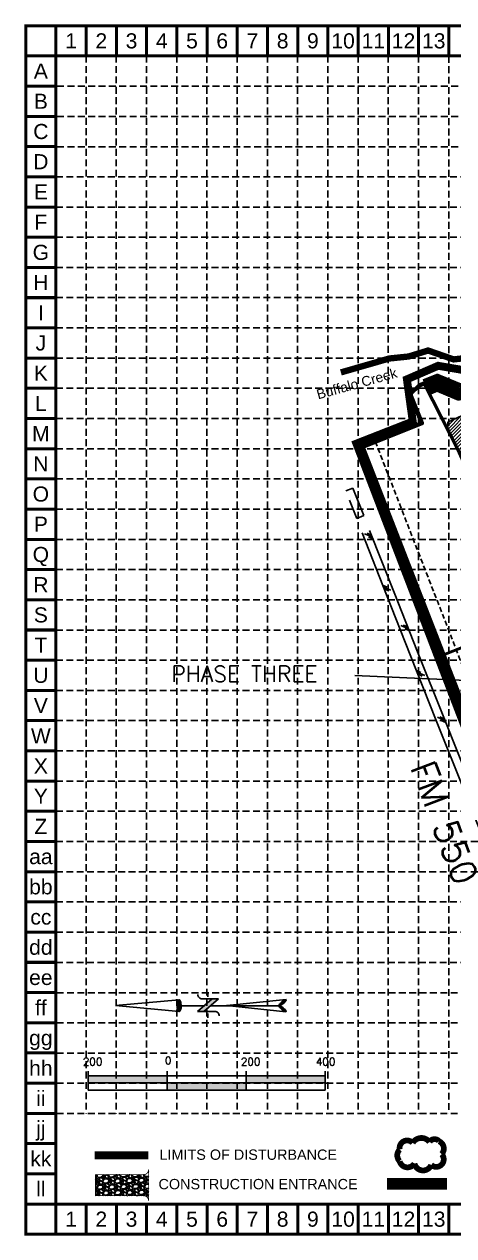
# Model space of a CAD drawing. Header units: feet. Extents: x 3975 to 8879, y 4296 to 7363.
# Drawn here: x 3975 to 5063, y 4296 to 7363 of the extents above; entities that cross this region are included whole.
import ezdxf
from ezdxf.enums import TextEntityAlignment as Align

# ---------------------------------------------------------------- set-up
doc = ezdxf.new("R2010")
doc.units = ezdxf.units.FT
doc.header["$LTSCALE"] = 100
doc.header["$MEASUREMENT"] = 0
for name, pattern in [('BORDER2', [0.875, 0.25, -0.125, 0.25, -0.125, 0, -0.125]), ('DASHED', [0.75, 0.5, -0.25]), ('HIDDEN', [0.375, 0.25, -0.125]), ('HIDDEN2', [0.1875, 0.125, -0.0625]), ('PHANTOM', [2.5, 1.25, -0.25, 0.25, -0.25, 0.25, -0.25])]:
    doc.linetypes.add(name, pattern=pattern)
for name, color, linetype in [('BASE', 7, 'Continuous'), ('CREEK', 5, 'Continuous'), ('E-Paving-BOC', 7, 'Continuous'), ('E-Survey-Bridge', 7, 'DASHED'), ('EROSION BLANKET', 84, 'Continuous'), ('grid', 254, 'HIDDEN'), ('LEGEND', 7, 'Continuous'), ('LIMITS OF DISTURBANCE', 1, 'DASHED'), ('NARROW', 7, 'Continuous'), ('P-Survey-Easement Jogging', 7, 'HIDDEN2'), ('P-Survey-Easement Landscape', 7, 'HIDDEN2'), ('P-Survey-Phase Lines', 150, 'Continuous'), ('SIDEWALK', 8, 'Continuous'), ('street_names', 150, 'Continuous')]:
    doc.layers.add(name, color=color, linetype=linetype)
doc.layers.add('P-Survey-Boundary', color=150, linetype='PHANTOM', lineweight=90)
doc.layers.add('P-Survey-Lot Lines', color=150, linetype='BORDER2', lineweight=50)
doc.styles.add('L120', font='simplex', dxfattribs={"height": 4.8})
doc.styles.add('L140', font='simplex', dxfattribs={"height": 5.600000000000001})
doc.styles.add("L200'", font='ARIAL.TTF', dxfattribs={"height": 0.001968503937008})
doc.styles.get("Standard").update_dxf_attribs({"font": 'ARIAL.TTF'})

# ---------------------------------------------------------------- blocks, each defined once
blk = doc.blocks.new('North Arrow')
at = {"layer": 'NARROW'}
for p, q in [((32.43254981860446, 3.058265073213988), (32.43254981860446, 4.631385762768332)), ((0, 0), (22.36344290151465, 2.002084736559482)), ((0, 0), (22.3340256442134, -2.022002755547874)), ((28.76667448424996, -2.091662794246076), (34.01874137947743, 2.319861484284047)), ((36.17825519122562, 2.333068732823449), (30.46489879658111, 2.333068732823449)), ((36.15693846157228, 2.319861484284047), (31.03953994826952, -2.091662794246076)), ((39.10239171702415, 0.006637234364461619), (59.96415737125062, 2.108618273159664)), ((21.65859055236069, -0.04755806894536363), (21.65587945617517, -0.04755806894536363)), ((31.2002493849468, -0.04755806894536363), (21.65859055236069, -0.04755806894536363)), ((28.76667448424996, -2.091662794246076), (34.95439482978327, -2.091662794246076)), ((32.43254981860446, -4.261561808689294), (32.43254981860446, -2.800806882678444)), ((57.4539157862273, -0.04755806894536363), (33.41071549255503, -0.04755806894536363)), ((59.8310793026576, -2.141789640390925), (39.04486644576536, -0.007715046158409677)), ((57.69334596529006, -0.02703537367779063), (57.76929195033517, -0.01344045038422337)), ((57.76514189648879, -0.05039075473177945), (57.69334596529006, -0.02703537367779063))]:
    blk.add_line(p, q, dxfattribs=at)
blk.add_lwpolyline([(22.36469003275943, -2.029144276148145), (22.58571216360451, -1.926685835660464, 0.09157658552841703), (22.86600292222374, -1.437143250313966, 0.04830551554414139), (23.03449076013294, -0.7510674610057322), (23.07365352004581, -0.007926344824227272), (23.0138871940153, 0.8191116749912908, 0.04830551554426889), (22.86600292222374, 1.421290560665511, 0.0915765855283463), (22.58571216360451, 1.91083314601201), (22.36469003275943, 2.01329158649969), (22.14366790191434, 1.91083314601201, 0.09157658552851158), (21.86337714329511, 1.421290560665511, 0.04830551554418233), (21.71549287155813, 0.8191116749912908), (21.65572654552761, -0.007926344824227272), (21.71549287155813, -0.8349643646397453, 0.04830551554422624), (21.86337714329511, -1.437143250313966, 0.09157658552816902), (22.14366790191434, -1.926685835660464)], format="xyb", close=True, dxfattribs=at)
for points in [[(57.45558378554506, -0.03134526075882604), (57.43996657389744, 0.0836624617477355, -0.06681784727068599), (57.67471216397553, 0.4712181194372533, -0.03073031192727785), (58.00862399094058, 0.8372912985578296), (58.52165351551321, 1.292257312707079), (59.07299621394941, 1.699951556056476, -0.03073031192742202), (59.50028108291463, 1.950818694931513, -0.06681784727061153), (59.92804734067704, 2.100220530974184), (60.03732810972451, 2.061125939999329)], [(60.03732810972451, 2.061125939999329), (60.05294532137214, 1.946118217492767, -0.06681784727066456), (59.81819973129404, 1.558562559803249, -0.03073031192683177), (59.43379851860755, 1.137137013811298), (58.97125837981093, 0.7375233665334235), (58.41991568137473, 0.3298291232385964, -0.03073031192764033), (57.99263081235495, 0.07896198436355917, -0.03669233332525137), (57.76236303227506, -0.01733721801429056)], [(57.45558378554506, -0.03527464659782709), (57.43996657389744, -0.150282369049819, 0.06681784727068599), (57.67471216397553, -0.5378380267393368, 0.03073031192727785), (58.00862399094058, -0.903911205859913), (58.52165351551321, -1.358877220063732), (59.07299621394941, -1.766571463358559, 0.03073031192742202), (59.50028108291463, -2.017438602233597, 0.06681784727061153), (59.92804734067704, -2.166840438276267), (60.03732810972451, -2.127745847301412)], [(60.03732810972451, -2.127745847301412), (60.05294532137214, -2.012738124794851, 0.06681784727066456), (59.81819973129404, -1.625182467105333, 0.03073031192683177), (59.43379851860755, -1.203756921113381), (58.97125837981093, -0.804143273835507), (58.41991568137473, -0.3964490305406798, 0.03073031192764033), (57.99263081235495, -0.1455818916656426, 0.03669233332525137), (57.76236303227506, -0.04928268934236257)]]:
    blk.add_lwpolyline(points, format="xyb", dxfattribs=at)
for centre, start, end in [((30.46491631666868, 3.862994872579293), 178.8769027564139, 270), ((34.95439482978327, -3.621588933947351), 358.8769027564139, 90)]:
    blk.add_arc(centre, 1.529926139739004, start, end, dxfattribs=at)
for points in [[(23.02743242273209, -0.7618279882990464), (21.67003612299595, -0.04525802260104683), (23.06525461068304, -0.04525802260104683), (21.71626324154204, 0.8195677980802429)], [(23.06525461068304, -0.04525802260104683), (21.71626324154204, 0.8195677980802429), (23.01902749208239, 0.7489697719211108), (21.85494459723486, 1.41965102062386)], [(23.01902749208239, 0.7489697719211108), (21.85494459723486, 1.41965102062386), (22.86773874044229, 1.437300527177285), (22.14491470462235, 1.910307302568981)], [(22.86773874044229, 1.437300527177285), (22.14491470462235, 1.910307302568981), (22.58617356370451, 1.910307302568981), (22.35503797086494, 2.002084736559482)], [(31.04573626156707, -2.092600781761575), (36.15173163068903, 2.358604768796795), (28.74698772917327, -2.064361571265181), (34.01267678058502, 2.358604768796795)], [(57.44388876337325, 0.08001449623407098), (57.69525844847522, -0.01106567331589758), (57.49810575425727, 0.2124947428819723), (57.77083364797363, -0.01106567331589758)], [(57.450460519849, -0.04004572727353661), (57.68868669199946, -0.016585683588346), (57.44388876337325, 0.08001449623407098), (57.69525844847522, -0.01106567331589758)], [(57.49810575425727, 0.2124947428819723), (57.77083364797363, -0.01106567331589758), (57.59996797960412, 0.3891350717640307), (57.940056377156, 0.06345446541672572)], [(57.59996797960412, 0.3891350717640307), (57.940056377156, 0.06345446541672572), (57.68211493557828, 0.4981552747267415), (58.06984856753843, 0.1324545938769006)], [(57.68211493557828, 0.4981552747267415), (58.06984856753843, 0.1324545938769006), (57.83819415180915, 0.663755583063903), (58.29493122679196, 0.2580348277115263)], [(57.83819415180915, 0.663755583063903), (58.29493122679196, 0.2580348277115263), (58.02877508955135, 0.8569559427633067), (58.51837094691291, 0.405695102581376)], [(58.02877508955135, 0.8569559427633067), (58.51837094691291, 0.405695102581376), (58.26042950528063, 1.069476338470849), (58.73031009321494, 0.5657754006460891)], [(58.26042950528063, 1.069476338470849), (58.73031009321494, 0.5657754006460891), (58.51837094691291, 1.297176762400341), (59.04904028220699, 0.8114158579883224)], [(58.51837094691291, 1.297176762400341), (59.04904028220699, 0.8114158579883224), (58.69580837170361, 1.422756996180397), (59.26097942850902, 0.9949561996836565)], [(59.26426530671961, 0.9963362022790534), (58.69416543257103, 1.419996991044172), (59.44663154890804, 1.149516487475921), (59.00303798687673, 1.64907741756906)], [(59.44663154890804, 1.149516487475921), (59.00303798687673, 1.64907741756906), (59.61749721722299, 1.335816834307479), (59.27576588053853, 1.822957741314895)], [(59.61749721722299, 1.335816834307479), (59.27576588053853, 1.822957741314895), (59.80972109409777, 1.551097235151246), (59.4926338442383, 1.954057985367399)], [(59.80972109409777, 1.551097235151246), (59.4926338442383, 1.954057985367399), (59.93129858887187, 1.730497569169529), (59.69471535579942, 2.039618144699489)], [(59.93129858887187, 1.730497569169529), (59.69471535579942, 2.039618144699489), (60.05287608364597, 1.941637962281675), (59.93129858887187, 2.103098262887215)], [(60.05287608364597, 1.941637962281675), (59.93129858887187, 2.103098262887215), (60.03644669248388, 2.064458190925507)], [(22.86773874044229, -1.439569039612252), (21.72466817219174, -0.8747848301754857), (23.02743242273209, -0.7618279882990464), (21.67003612299595, -0.04525802260104683)], [(22.5777686330548, -1.930225321557373), (21.86334952788457, -1.446628842222708), (22.86773874044229, -1.439569039612252), (21.72466817219174, -0.8747848301754857)], [(22.36344290151465, -2.014942952937417), (22.14491470462235, -1.930225321557373), (22.5777686330548, -1.930225321557373), (21.86334952788457, -1.446628842222708)], [(57.4373170068975, -0.1421659174229717), (57.68868669199946, -0.02210569386079442), (57.450460519849, -0.04004572727353661), (57.68868669199946, -0.016585683588346)], [(57.45703227632475, -0.1932260124704044), (57.69525844847522, -0.02762570418781252), (57.4373170068975, -0.1421659174229717), (57.68868669199946, -0.02210569386079442)], [(57.52603571929285, -0.3257062591183058), (57.76426189149788, -0.05108574781843345), (57.45703227632475, -0.1932260124704044), (57.69525844847522, -0.02762570418781252)], [(57.63446970111545, -0.4802665469105705), (57.90062583830149, -0.1021458429204358), (57.52603571929285, -0.3257062591183058), (57.76426189149788, -0.05108574781843345)], [(57.78397716092513, -0.6624268860650773), (58.09120677609826, -0.2001260253382497), (57.63446970111545, -0.4802665469105705), (57.90062583830149, -0.1021458429204358)], [(57.97455809866733, -0.8735672791772231), (58.33600470472447, -0.3477863002626691), (57.78397716092513, -0.6624268860650773), (58.09120677609826, -0.2001260253382497)], [(58.24071423585337, -1.113687726247008), (58.61366141578401, -0.5423666625029), (57.97455809866733, -0.8735672791772231), (58.33600470472447, -0.3477863002626691)], [(58.61366141578401, -1.433848322321865), (58.92746278743289, -0.771447089027788), (58.24071423585337, -1.113687726247008), (58.61366141578401, -0.5423666625029)], [(58.91431927448139, -1.64498871543401), (59.20019068109468, -1.004667523229728), (58.61366141578401, -1.433848322321865), (58.92746278743289, -0.771447089027788)], [(59.11804372517508, -1.794028992899257), (59.56985198281473, -1.35518817585762), (58.91760515269198, -1.651888728247286), (59.20019068109468, -1.011567536097573)], [(59.34805520177179, -1.927889242142555), (59.81300697236293, -1.62152867174882), (59.11804372517508, -1.794028992899257), (59.56985198281473, -1.35518817585762)], [(59.53699320043597, -1.324828119304584), (59.41377276652929, -1.18406785724801), (59.20840537670301, -1.014327541233797)], [(59.58299549571166, -2.052089473381784), (59.92801271066128, -1.787128980031412), (59.34805520177179, -1.927889242142555), (59.81300697236293, -1.62152867174882)], [(59.78343406819477, -2.12522960951901), (60.04630432717022, -2.007929391147627), (59.58299549571166, -2.052089473381784), (59.92801271066128, -1.787128980031412)], [(59.92308389326354, -2.166629686616943), (60.03808963156189, -2.132129622386856), (59.78343406819477, -2.12522960951901), (60.04630432717022, -2.007929391147627)]]:
    blk.add_solid(points, dxfattribs=at)
blk = doc.blocks.new('A$C7B060D1D')
h = blk.add_hatch(color=7)
h.paths.add_polyline_path([(213.6654392613691, 18.01877590271579), (213.6654392613673, 36.03754973528521), (13.66543926136728, 36.03754973528703), (13.66543926136728, 18.01877590271761)])
h.paths.add_polyline_path([(213.6654392613673, 18.01877590271397), (213.6654392613673, 2.070133632514626e-06), (413.6654392613673, 2.070133632514626e-06), (413.6654392613673, 18.01877590271215)])
h.paths.add_polyline_path([(413.6654392613691, 36.03754973528703), (413.6654392613691, 18.01877590271215), (613.6654392613673, 18.01877590270851), (613.6654392613673, 36.03754973528521)])
at = {"color": 7}
for p, q in [((13.66543926136728, 36.03754973528703), (13.66543926136728, 48.03754973528703)), ((13.66543926136728, 36.03754973528703), (213.6654392613673, 36.03754973528703)), ((13.66543926136728, 36.03754973528703), (13.66543926136728, 2.070133632514626e-06)), ((213.6654392613673, 36.03754973528703), (213.6654392613673, 48.03754973528703)), ((213.6654392613673, 36.03754973528703), (613.6654392613673, 36.03754973528703)), ((213.6654392613673, 36.03754973528703), (213.6654392613673, 2.070133632514626e-06)), ((413.6654392613673, 36.03754973528703), (413.6654392613673, 48.03754973528703)), ((413.6654392613673, 36.03754973528703), (413.6654392613673, 2.070133632514626e-06)), ((613.6654392613673, 36.03754973528703), (613.6654392613673, 48.03754973528703)), ((613.6654392613673, 36.03754973528703), (613.6654392613673, 2.070133632514626e-06)), ((13.66543926136364, 18.01877590271761), (613.6654392613673, 18.01877590271033)), ((13.66543926136364, 2.070133632514626e-06), (213.6654392613673, 2.070133632514626e-06)), ((213.6654392613673, 2.070133632514626e-06), (613.6654392613673, 2.070133632514626e-06))]:
    blk.add_line(p, q, dxfattribs=at)
at = {"color": 7, "style": 'L120'}
for s, p in [('200', (-7.24994606571272e-07, 62.34771483427176)), ('0', (207.9795415970839, 65.27463606987294)), ('200', (399.9999992750054, 62.34771483427176)), ('400', (589.7635806128783, 62.3478194792915))]:
    blk.add_text(s, height=19.2, dxfattribs=at).set_placement(p)

msp = doc.modelspace()

# ---------------------------------------------------------------- hatches: boundary and pattern name
at = {"linetype": 'ByBlock'}
h = msp.add_hatch(dxfattribs=at)
h.set_pattern_fill('ANSI31', color=5, scale=50, style=0)
h.set_pattern_definition([(45, (0, 0), (-4.419417382415921, 4.419417382415922), [])])
h.paths.add_polyline_path([(5047.278561326742, 6344.34690060363), (5047.278561326742, 6355.825214646911), (5094.452671071371, 6377.516836945821), (5117.899617916099, 6377.516836945821), (5364.235359948658, 6483.754499058145), (5443.7851764813, 6516.084769325203), (5497.392993112173, 6590.962334217671), (5541.681699010622, 6608.315629155508), (5560.786612719157, 6595.300661578742), (5549.497326565057, 6577.947366640905), (5537.485293503652, 6568.699273917922), (5510.755627767039, 6411.881887009049), (5467.930322297818, 6354.422731251267), (5429.664849594481, 6341.661336386085), (5140.895369417749, 6175.084881628782), (5116.359424424567, 6185.142332606763), (5047.784535506989, 6339.146977268201)])
at = {"layer": 'LEGEND'}
h = msp.add_hatch(dxfattribs=at)
h.set_pattern_fill('GRAVEL', color=4, scale=21.20978669040435, angle=-43.93425516442545, style=0)
h.set_pattern_definition([(184.0785448355745, (-25490.5893095097, -8432.688430985148), (-254.6358652480249, -19.73719152145794), [2.853479862180238, -282.4950153907242]), (141.0354448355745, (-25493.43556802632, -8432.891381441648), (198.0032061663428, -161.3186794517235), [4.896661033640277, -484.7692938618805]), (88.57614483557452, (-25497.24289498798, -8429.812171210222), (-9.137302275210851, -315.1737273534866), [3.452698755757548, -341.8176010157309]), (223.3394448355745, (-25506.87874136269, -8427.891400873965), (309.5946685788277, 290.7628218065854), [4.459103134217231, -441.4511254483592]), (248.8994448355745, (-25510.12184900591, -8430.9517678599), (100.2225675105954, 256.8675660274972), [4.37250357516031, -432.878447814898]), (313.3394448355745, (-25511.69598127315, -8435.031099581094), (-290.7628218065854, 309.5946685788276), [4.459103134217233, -441.4511254483593]), (353.7599448355745, (-25508.63561428718, -8438.274207224355), (-345.7215822525804, 38.56936602869021), [5.896935783746434, -583.7961759755899]), (28.32104483557454, (-25502.77362083577, -8438.915166078556), (430.6705518940291, 233.014186995737), [5.56731448879086, -551.1643252783751]), (77.49534483557453, (-25497.87269582939, -8436.273964244761), (69.11679236341655, 316.2895780997183), [4.474204502340771, -442.9467335568297]), (131.3021448355745, (-25496.90394215165, -8431.9058907448), (153.2974386773438, -177.1502563351067), [5.10799534822346, -250.2916660140161]), (178.4631448355746, (-25500.27536694197, -8428.068562524855), (-345.1637063729981, 8.579361340742627), [6.605745645153062, -653.969306695247]), (94.87984483557395, (-25491.90470125645, -8442.613019138571), (-18.62142828138848, 194.6559165241245), [2.254621534976668, -223.2084864030911]), (127.5349448355745, (-25492.0964937002, -8440.366560205086), (169.128997552896, -221.8564857297231), [4.289403630907304, -424.6519775295844]), (181.0657448355745, (-25494.70980050202, -8436.96513415649), (-14.71604381212165, -15.2739446243124), [2.999509243543648, -26.99564682125292]), (159.2643448355745, (-25494.01305158386, -8434.102138620696), (105.8017933944307, -43.03229229014855), [1.615294934767815, -159.913625877773]), (247.8671448355745, (-25495.52370855446, -8433.530234069569), (28.87418326161338, 60.53786180455594), [2.284357655916621, -111.9338432867148]), (347.0295448355745, (-25496.38435488436, -8435.646269629695), (75.25390455036921, -13.6001709416214), [3.710206775965743, -119.9630413460209]), (117.6308448355745, (-25492.76882036645, -8436.479020927552), (15.83187067354079, -44.70600042073181), [2.682847128255923, -64.38839470750224]), (332.4552448355745, (-25504.3825936952, -8424.994931299781), (196.8874430486604, -101.3387165908829), [3.758374201539652, -372.0800003928267]), (26.4119448355745, (-25501.05022194964, -8426.732960978785), (-222.9721502683834, -109.1492844018349), [3.153068099182202, -312.1530843156506]), (249.2643448355745, (-25489.8256125148, -8433.424232948037), (43.03229229014856, 105.8017933944307), [3.230568659748936, -158.2983521527917]), (299.6762448355745, (-25490.96942161708, -8436.445546889236), (-108.5914220643179, 192.9821332781248), [3.75837420153965, -372.0800003928266]), (295.5097448355746, (-25513.50653803532, -8434.46477403646), (-46.93770806276834, 104.1280420808516), [3.624328349656296, -177.5921739723052]), (250.8408448355745, (-25511.94567000715, -8437.735776711615), (85.50690200872602, 241.5934724887686), [3.036774838758713, -300.6411544426331]), (22.86714483557454, (-25504.38891237408, -8448.845333238418), (104.1280923654109, 46.93759735609653), [3.230568659748941, -158.298352152792]), (333.4197448355745, (-25501.41223048406, -8447.589944008276), (-257.4253256391281, 130.2128644514046), [3.555417752699172, -351.9854030768169]), (25.50974483557453, (-25511.87314292401, -8441.634474001921), (-104.1280420808516, -46.93770806276827), [1.812164174828149, -179.4043381471334]), (57.37564483557452, (-25505.30534876796, -8447.962370882884), (43.59026437130871, 75.8117754938171), [1.081487023343718, -107.0676182969752]), (122.0295448355745, (-25504.72228620403, -8447.051513495466), (31.10581736252702, -59.42203603564271), [4.372503575160303, -83.07767397697924]), (142.0747448355744, (-25507.04127222066, -8443.34460864896), (167.4554243877256, -131.8864594438443), [4.052129747201751, -401.1602723087328]), (259.7558448355745, (-25497.7087984176, -8437.02092422042), (14.15811172767014, 45.26393193795762), [3.058917856063495, -73.41404975531056]), (309.2229448355745, (-25498.25280793677, -8440.031080148849), (230.2247723567963, -280.720660008193), [5.340497029923631, -528.7082939416122]), (17.01114483557456, (-25494.87580414007, -8444.16830816034), (-164.1080404738246, -48.05342772524765), [2.183674798497265, -216.1844413448299]), (46.06574483557452, (-25492.78766361194, -8443.529455532498), (-0.5579006395489827, 29.98997915606642), [1.272587201424261, -19.93719948898009]), (76.3221448355745, (-25506.90526984089, -8442.5920696668), (-41.91662945570324, -165.7816985822541), [2.946548406177737, -291.7092254422104]), (4.078544835574532, (-25506.20852092274, -8439.729074131013), (254.6358652480249, 19.73719152145799), [5.706959724360475, -279.6415355285438]), (316.0657448355745, (-25500.51600388947, -8439.323173217932), (29.98997915606642, 0.5579006395489865), [5.514544539505132, -15.69524215089922]), (281.3705448355745, (-25496.54477951605, -8443.149343425102), (-49.72690978325651, 254.0780188847044), [3.353564212766594, -332.0026025464525]), (210.1203448355745, (-25495.88361086259, -8446.437083119457), (-74.1380971037802, -46.37972389656824), [3.088187361696256, -151.3213928209835]), (163.7117448355745, (-25498.55481395466, -8447.986793134793), (-437.3653001073471, 126.8651674166463), [5.028098081760677, -497.7825372759875]), (131.4918448355745, (-25503.38110565159, -8446.57655827938), (-183.8452644471851, 206.5823790645613), [5.319393292166722, -526.6193632602648])])
edge = h.paths.add_edge_path()
edge.add_line((4290.424711831657, 4384.057052198281), (4290.424711831657, 4463.602246249385))
edge.add_arc((4277.167182154119, 4463.602246249364), 13.25752967753843, -89.96094406197471, 9.248424248653464e-11, ccw=False)
edge.add_line((4277.176219210979, 4450.344719651902), (4155.679085797826, 4450.333714852081))
edge.add_line((4155.679085797827, 4450.333714852081), (4155.679085797827, 4397.263844533267))
edge.add_line((4155.679085797827, 4397.263844533268), (4277.158145097322, 4397.314578795689))
edge.add_arc((4277.167182154168, 4384.057052198275), 13.2575296774895, 2.580691216280684e-11, 90.03905593795992, ccw=False)

# ---------------------------------------------------------------- linework, layer by layer
at = {"color": 5, "linetype": 'ByBlock'}
msp.add_lwpolyline([(5047.278561326742, 6344.34690060363), (5047.278561326742, 6355.825214646911), (5094.452671071371, 6377.516836945821), (5117.899617916099, 6377.516836945821), (5364.235359948658, 6483.754499058145), (5443.7851764813, 6516.084769325203), (5497.392993112173, 6590.962334217671), (5541.681699010622, 6608.315629155508), (5560.786612719157, 6595.300661578742), (5549.497326565057, 6577.947366640905), (5537.485293503652, 6568.699273917922), (5510.755627767039, 6411.881887009049), (5467.930322297818, 6354.422731251267), (5429.664849594481, 6341.661336386085), (5140.895369417749, 6175.084881628782), (5116.359424424567, 6185.142332606763), (5047.784535506989, 6339.146977268201)], close=True, dxfattribs=at)
at = {"layer": 'BASE', "const_width": 7.650000000001569}
for points in [[(3979.219592283188, 4299.596206917262), (8875.219592284193, 4299.596206917262), (8875.219592284193, 7359.59620691789), (3979.219592283188, 7359.59620691789)], [(4055.719592283204, 4376.096206917277), (8798.719592284177, 4376.096206917277), (8798.719592284177, 7283.096206917875), (4055.719592283204, 7283.096206917875)]]:
    msp.add_lwpolyline(points, close=True, dxfattribs=at)
for points in [[(4055.719592283204, 7283.096206917875), (4055.719592283204, 7359.59620691789)], [(4132.21959228322, 7283.096206917875), (4132.21959228322, 7359.59620691789)], [(4208.719592283235, 7283.096206917875), (4208.719592283235, 7359.59620691789)], [(4285.219592283251, 7283.096206917875), (4285.219592283251, 7359.59620691789)], [(4361.719592283267, 7283.096206917875), (4361.719592283267, 7359.59620691789)], [(4438.219592283283, 7283.096206917875), (4438.219592283283, 7359.59620691789)], [(4514.719592283298, 7283.096206917875), (4514.719592283298, 7359.59620691789)], [(4591.219592283313, 7283.096206917875), (4591.219592283313, 7359.59620691789)], [(4667.719592283329, 7283.096206917875), (4667.719592283329, 7359.59620691789)], [(4744.219592283345, 7283.096206917875), (4744.219592283345, 7359.59620691789)], [(4820.719592283361, 7283.096206917875), (4820.719592283361, 7359.59620691789)], [(4897.219592283376, 7283.096206917875), (4897.219592283376, 7359.59620691789)], [(4973.719592283393, 7283.096206917875), (4973.719592283393, 7359.59620691789)], [(5050.219592283408, 7283.096206917875), (5050.219592283408, 7359.59620691789)], [(4055.719592283204, 7283.096206917875), (3979.219592283188, 7283.096206917875)], [(4055.719592283204, 7206.596206917859), (3979.219592283188, 7206.596206917859)], [(4055.719592283204, 7130.096206917843), (3979.219592283188, 7130.096206917843)], [(4055.719592283204, 7053.596206917828), (3979.219592283188, 7053.596206917828)], [(4055.719592283204, 6977.096206917811), (3979.219592283188, 6977.096206917811)], [(4055.719592283204, 6900.596206917796), (3979.219592283188, 6900.596206917796)], [(4055.719592283204, 6824.09620691778), (3979.219592283188, 6824.09620691778)], [(4055.719592283204, 6747.596206917764), (3979.219592283188, 6747.596206917764)], [(4055.719592283204, 6671.096206917749), (3979.219592283188, 6671.096206917749)], [(4055.719592283204, 6594.596206917733), (3979.219592283188, 6594.596206917733)], [(4055.719592283204, 6518.096206917718), (4055.719592283204, 6594.596206917733)], [(4055.719592283204, 6518.096206917718), (3979.219592283188, 6518.096206917718)], [(4055.719592283204, 6441.596206917702), (3979.219592283188, 6441.596206917702)], [(4055.719592283204, 6365.096206917686), (3979.219592283188, 6365.096206917686)], [(4055.719592283204, 6288.59620691767), (3979.219592283188, 6288.59620691767)], [(4055.719592283204, 6212.096206917655), (3979.219592283188, 6212.096206917655)], [(4055.719592283204, 6135.596206917638), (3979.219592283188, 6135.596206917638)], [(4055.719592283204, 6059.096206917623), (3979.219592283188, 6059.096206917623)], [(4055.719592283204, 5982.596206917608), (3979.219592283188, 5982.596206917608)], [(4055.719592283204, 5906.096206917592), (3979.219592283188, 5906.096206917592)], [(4055.719592283204, 5829.596206917577), (3979.219592283188, 5829.596206917577)], [(4055.719592283204, 5753.09620691756), (3979.219592283188, 5753.09620691756)], [(4055.719592283204, 5676.596206917545), (3979.219592283188, 5676.596206917545)], [(4055.719592283204, 5600.096206917529), (3979.219592283188, 5600.096206917529)], [(4055.719592283204, 5523.596206917513), (3979.219592283188, 5523.596206917513)], [(4055.719592283204, 5447.096206917498), (3979.219592283188, 5447.096206917498)], [(4055.719592283204, 5370.596206917482), (3979.219592283188, 5370.596206917482)], [(4055.719592283204, 5294.096206917466), (3979.219592283188, 5294.096206917466)], [(4055.719592283204, 5217.59620691745), (3979.219592283188, 5217.59620691745)], [(4055.719592283204, 5141.096206917435), (3979.219592283188, 5141.096206917435)], [(4055.719592283204, 5064.596206917419), (3979.219592283188, 5064.596206917419)], [(4055.719592283204, 4988.096206917404), (3979.219592283188, 4988.096206917404)], [(4055.719592283204, 4911.596206917387), (3979.219592283188, 4911.596206917387)], [(4055.719592283204, 4835.096206917372), (3979.219592283188, 4835.096206917372)], [(4055.719592283204, 4758.596206917357), (3979.219592283188, 4758.596206917357)], [(4055.719592283204, 4682.09620691734), (3979.219592283188, 4682.09620691734)], [(4055.719592283204, 4605.596206917325), (3979.219592283188, 4605.596206917325)], [(4055.719592283204, 4529.096206917309), (3979.219592283188, 4529.096206917309)], [(4055.719592283204, 4452.596206917294), (3979.219592283188, 4452.596206917294)], [(4055.719592283204, 4376.096206917277), (3979.219592283188, 4376.096206917277)], [(4055.719592283204, 4299.596206917262), (4055.719592283204, 4376.096206917277)], [(4132.21959228322, 4299.596206917262), (4132.21959228322, 4376.096206917277)], [(4208.719592283235, 4299.596206917262), (4208.719592283235, 4376.096206917277)], [(4285.219592283251, 4299.596206917262), (4285.219592283251, 4376.096206917277)], [(4361.719592283267, 4299.596206917262), (4361.719592283267, 4376.096206917277)], [(4438.219592283283, 4299.596206917262), (4438.219592283283, 4376.096206917277)], [(4514.719592283298, 4299.596206917262), (4514.719592283298, 4376.096206917277)], [(4591.219592283313, 4299.596206917262), (4591.219592283313, 4376.096206917277)], [(4667.719592283329, 4299.596206917262), (4667.719592283329, 4376.096206917277)], [(4744.219592283345, 4299.596206917262), (4744.219592283345, 4376.096206917277)], [(4820.719592283361, 4299.596206917262), (4820.719592283361, 4376.096206917277)], [(4897.219592283376, 4299.596206917262), (4897.219592283376, 4376.096206917277)], [(4973.719592283393, 4299.596206917262), (4973.719592283393, 4376.096206917277)], [(5050.219592283408, 4299.596206917262), (5050.219592283408, 4376.096206917277)]]:
    msp.add_lwpolyline(points, dxfattribs=at)
at = {"layer": 'CREEK', "color": 5, "linetype": 'ByBlock', "const_width": 16}
msp.add_lwpolyline([(4776.948264336821, 6481.79586823085), (4899.267081191143, 6517.034128568696), (4948.582484263088, 6522.137615680772), (4997.572402233662, 6537.277380100429), (5062.369963314468, 6514.727959586234), (5106.661882383429, 6519.913770337806)], dxfattribs=at)
at = {"layer": 'E-Paving-BOC'}
for p, q in [((4843.014175148293, 6074.693653588469), (4854.366042021894, 6069.768197418734)), ((4836.973196140116, 6073.460779487113), (4856.202159365861, 6065.117533691872)), ((4846.686409836142, 6065.392326134962), (4858.038276709828, 6060.46686996501)), ((4893.823454433657, 5938.164597016938), (4882.481930828352, 5943.113823452484)), ((4903.519744179026, 5930.075813117341), (4884.308301448326, 5938.459323440704)), ((4897.47619567352, 5928.855596993595), (4886.1346720683, 5933.804823428924)), ((4928.82772137594, 5840.937558509759), (4948.061529962167, 5832.60548887459)), ((4934.867982889546, 5842.173943067371), (4946.22271023391, 5837.255084771885)), ((4938.545622345973, 5832.874751272998), (4949.900349690423, 5827.955892977296)), ((4979.343960910505, 5722.166853736194), (4967.986414688861, 5727.079199797214)), ((4989.06648394031, 5714.109620604688), (4969.827900449082, 5722.430659144916)), ((4983.026932430862, 5712.869772431814), (4971.669386209303, 5717.782118492618)), ((5021.104542277883, 5608.517172758264), (5040.376688197721, 5600.274165492626)), ((5027.139019802028, 5609.781485590449), (5038.516379687852, 5604.915205489143)), ((5030.859636821679, 5600.49940559763), (5042.236996707589, 5595.633125496109))]:
    msp.add_line(p, q, dxfattribs=at)
at = {"layer": 'E-Paving-BOC', "flags": 128}
for points in [[(5387.378350806631, 4664.481386622153), (5387.378350806631, 4664.481386622153), (5311.483975151037, 4860.162060880992), (5249.529504760601, 5017.403912415585), (5207.459863347654, 5123.485629723594), (5146.432500779048, 5278.122377321973), (5091.271936279722, 5417.025043338823), (5018.316563584486, 5600.146371970682), (4952.183739515023, 5766.927733369952), (4892.205006334774, 5918.334594875196), (4830.579630243037, 6075.386679817872)], [(5408.152180132387, 4670.365151411149), (5408.152180132387, 4670.365151411149), (5331.67885765284, 4866.556421681915), (5269.144948725856, 5024.24558124396), (5226.606828899115, 5130.957834840715), (5165.405711736606, 5286.200768014158), (5110.361950899754, 5425.677101809978), (5037.289574810996, 5607.975800262112), (4971.18260503859, 5774.142087506634), (4911.655491041492, 5924.660934332975), (4849.715309490058, 6081.547941867103)]]:
    msp.add_lwpolyline(points, dxfattribs=at)
msp.add_lwpolyline([(5445.421015745352, 4684.892157023244), (5368.947693265804, 4881.08342729401, 0.001466925181896147), (5368.861812116079, 4881.301858175445), (5306.327903189094, 5038.99101773749, 0.0004447221114000862), (5306.301613886387, 5039.057138695767), (5263.79163146846, 5145.698806043833), (5202.618383328324, 5300.871046573441), (5147.569315473367, 5440.360835037133, 0.001336736841476401), (5147.49027087103, 5440.559569888581), (5074.437164078783, 5622.810195897171), (5008.364394180998, 5788.890518436162), (4948.852258218983, 5939.371492158684), (4886.920619304085, 6096.236880618497)], format="xyb", dxfattribs=at)
at = {"layer": 'E-Survey-Bridge'}
msp.add_lwpolyline([(4816.93511731002, 6112.182863490509), (4789.273998576749, 6181.794261424769), (4807.553974409166, 6188.91745209767), (4835.149228873999, 6119.31225548866), (4835.149228873999, 6119.31225548866)], close=True, dxfattribs=at)
at = {"layer": 'E-Survey-Bridge', "flags": 128}
for points in [[(4816.935117310019, 6112.18286349051), (4789.273998576749, 6181.794261424771)], [(4835.149228873999, 6119.312255488662), (4835.149228873999, 6119.312255488662), (4807.553974409166, 6188.917452097674)]]:
    msp.add_lwpolyline(points, dxfattribs=at)
at = {"layer": 'EROSION BLANKET', "color": 84, "linetype": 'ByBlock'}
for points, const_width in [([(5735.482054062317, 6706.193501520099), (5725.108649574204, 6702.337082554498), (5664.376580429378, 6679.744328922064), (5454.756354474142, 6683.99540995812), (5402.806948908332, 6547.005945438324), (5363.657226813189, 6534.044879066362), (5231.018137668374, 6539.612174106432), (5174.44574715644, 6516.534420958428), (5147.465023702398, 6455.3346945188), (5079.970668996453, 6448.894373209479), (5021.013295877721, 6473.227665425041), (4985.612683962883, 6459.097076588756)], 11), ([(5000.033350235866, 6429.855992352231), (5020.458479633833, 6438.661079133554), (5073.345027515044, 6416.332166837493), (5168.538898039595, 6425.257510700044), (5198.829620342205, 6492.129511604809), (5236.378458841658, 6507.372898387976), (5367.651316815613, 6501.608543724992), (5426.686799908635, 6521.718896075731), (5430.061492650031, 6529.518000267374), (5476.934185264648, 6651.320881743802), (5599.005340163223, 6649.205445801017), (5612.241948072764, 6649.52808538058)], 12)]:
    msp.add_lwpolyline(points, dxfattribs=dict(at, const_width=const_width))
at = {"layer": 'grid', "color": 253, "linetype": 'HIDDEN', "ltscale": 0.7}
for p, q in [((4131.96382108251, 7283.822497885489), (4131.96382108251, 4605.258333728414)), ((4208.463821082525, 7283.822497885489), (4208.463821082525, 4605.258333728414)), ((4284.963821082541, 7283.822497885489), (4284.963821082541, 4605.258333728414)), ((4361.463821082557, 7283.822497885489), (4361.463821082557, 4605.258333728414)), ((4437.963821082572, 7283.822497885489), (4437.963821082572, 4605.258333728414)), ((4514.463821082588, 7283.822497885489), (4514.463821082588, 4605.258333728414)), ((4590.963821082603, 7283.822497885489), (4590.963821082603, 4605.258333728414)), ((4667.46382108262, 7283.822497885489), (4667.46382108262, 4605.258333728414)), ((4743.963821082635, 7283.822497885489), (4743.963821082635, 4605.258333728414)), ((4820.463821082651, 7283.822497885489), (4820.463821082651, 4605.258333728414)), ((4896.963821082667, 7283.822497885489), (4896.963821082667, 4605.258333728414)), ((4973.463821082682, 7283.822497885489), (4973.463821082682, 4605.258333728414)), ((5050.219592283408, 7283.096206917875), (5050.219592283408, 4605.258333728414)), ((4058.536324924412, 7206.344827303799), (8801.536324925386, 7206.344827303799)), ((4058.536324924412, 7129.844827303784), (8801.536324925386, 7129.844827303784)), ((4058.536324924412, 7053.344827303768), (8801.536324925386, 7053.344827303768)), ((4055.719592283204, 6977.096206917811), (8798.719592284177, 6977.096206917811)), ((4055.719592283204, 6900.596206917796), (8798.719592284177, 6900.596206917796)), ((4055.719592283204, 6824.09620691778), (8798.719592284177, 6824.09620691778)), ((4055.719592283204, 6747.596206917764), (8798.719592284177, 6747.596206917764)), ((4055.719592283204, 6671.096206917749), (8798.719592284177, 6671.096206917749)), ((4055.719592283204, 6594.596206917733), (8798.719592284177, 6594.596206917733)), ((4055.719592283204, 6518.096206917718), (8798.719592284177, 6518.096206917718)), ((4055.719592283204, 6441.596206917702), (8798.719592284177, 6441.596206917702)), ((4055.719592283204, 6365.096206917686), (8798.719592284177, 6365.096206917686)), ((4055.719592283204, 6288.59620691767), (8798.719592284177, 6288.59620691767)), ((4055.719592283204, 6212.096206917655), (8798.719592284177, 6212.096206917655)), ((4055.719592283204, 6135.596206917638), (8798.719592284177, 6135.596206917638)), ((4055.719592283204, 6059.096206917623), (8798.719592284177, 6059.096206917623)), ((4055.719592283204, 5982.596206917608), (8798.719592284177, 5982.596206917608)), ((4055.719592283204, 5906.096206917592), (8798.719592284177, 5906.096206917592)), ((4055.719592283204, 5829.596206917577), (8798.719592284177, 5829.596206917577)), ((4055.719592283204, 5753.09620691756), (8798.719592284177, 5753.09620691756)), ((4055.719592283204, 5676.596206917545), (8798.719592284177, 5676.596206917545)), ((4055.719592283204, 5600.096206917529), (8798.719592284177, 5600.096206917529)), ((4055.719592283204, 5523.596206917513), (8798.719592284177, 5523.596206917513)), ((4055.719592283204, 5447.096206917498), (8798.719592284177, 5447.096206917498)), ((4055.719592283204, 5370.596206917482), (8798.719592284177, 5370.596206917482)), ((4055.719592283204, 5294.096206917466), (8798.719592284177, 5294.096206917466)), ((4055.719592283204, 5217.59620691745), (8798.719592284177, 5217.59620691745)), ((4055.719592283204, 5141.096206917435), (8798.719592284177, 5141.096206917435)), ((4055.719592283204, 5064.596206917419), (8798.719592284177, 5064.596206917419)), ((4055.719592283204, 4988.096206917404), (8798.719592284177, 4988.096206917404)), ((4057.434802195297, 4911.258333728478), (8800.43480219627, 4911.258333728478)), ((4057.434802195297, 4834.758333728461), (8800.43480219627, 4834.758333728461)), ((4057.434802195297, 4758.258333728446), (8800.43480219627, 4758.258333728446)), ((4057.434802195297, 4681.75833372843), (8800.43480219627, 4681.75833372843)), ((4057.434802195297, 4605.258333728414), (8800.43480219627, 4605.258333728414))]:
    msp.add_line(p, q, dxfattribs=at)
at = {"layer": 'LEGEND', "color": 170, "ltscale": 100, "const_width": 14.50589459121298}
msp.add_lwpolyline([(4958.706219046288, 4530.731603795146, 0.5205670505517462), (4958.706219046288, 4530.731603795146, 0.7651954600696135), (4925.893627691363, 4514.213372466956, 0.4178788784126488), (4925.690366605374, 4484.493190978461, 0.6649002420699669), (4963.187547991488, 4478.769040554481, 0.744833174426672), (5005.479243550271, 4475.218260107645, 0.9756416855879776), (5031.824964922752, 4502.433083767107, 0.5205670505517462), (5025.264837416938, 4535.218465502971, 0.5205670505517462), (5001.211026958684, 4533.032770789291, 0.5402640007904789), (4958.706219046288, 4530.731603795146)], format="xyb", close=True, dxfattribs=at)
at = {"layer": 'LEGEND', "color": 4, "const_width": 2.120978669040436}
msp.add_lwpolyline([(4290.424711831657, 4384.057052198283), (4290.424711831657, 4463.602246249387, -0.4140139244211871), (4277.176219210979, 4450.344719651903), (4155.679085797827, 4450.333714852082), (4155.679085797827, 4397.263844533269), (4277.158145097322, 4397.314578795689, -0.4144132285109485)], format="xyb", close=True, dxfattribs=at)
at = {"layer": 'LEGEND', "color": 200, "const_width": 30.29400000000621}
msp.add_lwpolyline([(4893.387078130202, 4427.247330571947), (5045.396047804816, 4427.247330571947)], dxfattribs=at)
at = {"layer": 'LIMITS OF DISTURBANCE', "ltscale": 1.2, "const_width": 20}
msp.add_lwpolyline([(5435.20373437552, 4683.71992147711), (4816.248620462908, 6301.573830089794), (4958.83648110723, 6357.480072075647), (4944.012717202548, 6464.332159463922), (5023.183447690813, 6498.617890732334), (5128.850505665991, 6480.452736069286)], dxfattribs=at)
at = {"layer": 'LIMITS OF DISTURBANCE', "ltscale": 0.7, "const_width": 20}
msp.add_lwpolyline([(4289.263512136398, 4499.264159419081), (4153.436458884018, 4499.264159419081)], dxfattribs=at)
at = {"layer": 'P-Survey-Boundary', "color": 7, "linetype": 'Continuous'}
msp.add_lwpolyline([(5107.501224039069, 5584.131465482279), (4831.560401239404, 6293.406704930021), (4982.158649657221, 6353.134141787456), (4952.261739472045, 6426.582523399167), (4974.858727790775, 6448.700401211543), (5020.753358152365, 6467.085082442747), (5077.492083246755, 6442.97202426542)], dxfattribs=at)
at = {"layer": 'P-Survey-Easement Jogging', "linetype": 'Continuous'}
msp.add_lwpolyline([(4996.894568360874, 6435.982615037899), (5020.527834086701, 6445.449736864537), (5074.316121935551, 6422.590567716827), (5164.445340326533, 6430.968790861116), (5194.182053162691, 6496.844487932165), (5235.387590847217, 6513.609142774341), (5366.674595866585, 6507.69909644084), (5422.467447849363, 6526.734799763699), (5472.80369379259, 6657.493685659363), (5668.377809213588, 6653.739419322668), (5757.92985418288, 6686.837102629219), (5781.233006890018, 6770.569124827445), (5780.012769567377, 6861.690403384919), (5842.36832225018, 6893.647813983272), (5849.230824772297, 6891.228527300945)], dxfattribs=at)
at = {"layer": 'P-Survey-Easement Landscape', "color": 7}
msp.add_line((5140.331096655092, 5596.278051541), (4864.095773775858, 6306.31027073653), dxfattribs=at)
at = {"layer": 'P-Survey-Easement Landscape'}
msp.add_lwpolyline([(5216.390227111972, 5379.683454092387), (5140.331096655097, 5596.278051540965), (4864.09577377586, 6306.310270736528)], dxfattribs=at)
at = {"layer": 'P-Survey-Lot Lines', "color": 7, "linetype": 'Continuous'}
for p, q in [((5200.307923445361, 6035.199803567205), (4987.807193561041, 6453.887356934772)), ((5283.451695432371, 5864.677701113671), (5036.552228812167, 5766.49797822792))]:
    msp.add_line(p, q, dxfattribs=at)
at = {"layer": 'P-Survey-Phase Lines', "color": 7, "linetype": 'ByBlock'}
msp.add_line((5448.799271485061, 5685.195608163118), (4811.945399411057, 5714.317001666852), dxfattribs=at)
at = {"layer": 'SIDEWALK', "const_width": 20}
msp.add_lwpolyline([(4992.882644765899, 6443.630829706522), (5021.048411070367, 6456.234421950125), (5075.908552652703, 6432.707719015842), (5160.25128234043, 6440.72386516173), (5186.104910365792, 6504.582047752887), (5234.08903811078, 6523.744364998794), (5365.565914804791, 6518.076872661932), (5416.901098028915, 6535.520251001813), (5465.66063861142, 6667.958740630944), (5668.186324902779, 6664.344544974447), (5750.854393531959, 6694.905761385067), (5771.039427709677, 6772.592078881069), (5769.695538793965, 6869.794979189592), (5843.359258349692, 6904.453611197063), (5941.149510670801, 6869.526515043483), (5957.6483504876, 6912.608413369842), (5965.377478448854, 6991.530216991843), (5998.119920523472, 7048.571416573704), (6051.2156662283, 7063.012424311662), (6118.896586734494, 7061.63564330911), (6201.228616466977, 7066.673207306612), (6368.029544642666, 7154.381992224287), (6397.937906463723, 7161.098737753186)], dxfattribs=at)

# ---------------------------------------------------------------- block references
at = {"xscale": 7.199999999999818, "yscale": 7.199999999999818, "zscale": 7.199999999999999}
msp.add_blockref('North Arrow', (4206.433824039411, 4878.579336218536), dxfattribs=at)
at = {"layer": 'EROSION BLANKET'}
msp.add_blockref('A$C7B060D1D', (4123.753264374505, 4664.669169172297), dxfattribs=at)

# ---------------------------------------------------------------- texts
at = {"style": "L200'"}
msp.add_text('Buffalo Creek', height=24.79933898778376, rotation=15.55958131564562, dxfattribs=at).set_placement((4719.3809587785, 6413.418379307984))
at = {"layer": 'BASE'}
for s, p in [('1', (4093.969592283212, 7321.346206917882)), ('2', (4170.469592283227, 7321.346206917882)), ('3', (4246.969592283243, 7321.346206917882)), ('4', (4323.469592283259, 7321.346206917882)), ('5', (4399.969592283274, 7321.346206917882)), ('6', (4476.46959228329, 7321.346206917882)), ('7', (4552.969592283306, 7321.346206917882)), ('8', (4629.469592283322, 7321.346206917882)), ('9', (4705.969592283337, 7321.346206917882)), ('10', (4782.469592283353, 7321.346206917882)), ('11', (4858.969592283369, 7321.346206917882)), ('12', (4935.469592283384, 7321.346206917882)), ('13', (5011.9695922834, 7321.346206917882)), ('A', (4017.469592283196, 7244.846206917866)), ('B', (4017.469592283196, 7168.346206917851)), ('C', (4017.469592283196, 7091.846206917835)), ('D', (4017.469592283196, 7015.346206917819)), ('E', (4017.469592283196, 6938.846206917804)), ('F', (4017.469592283196, 6862.346206917788)), ('G', (4017.469592283196, 6785.846206917772)), ('H', (4017.469592283196, 6709.346206917757)), ('I', (4017.469592283196, 6632.84620691774)), ('J', (4017.469592283196, 6556.346206917726)), ('K', (4017.469592283196, 6479.846206917709)), ('L', (4017.469592283196, 6403.346206917694)), ('M', (4017.469592283196, 6326.846206917679)), ('N', (4017.469592283196, 6250.346206917662)), ('O', (4017.469592283196, 6173.846206917647)), ('P', (4017.469592283196, 6097.346206917631)), ('Q', (4017.469592283196, 6020.846206917616)), ('R', (4017.469592283196, 5944.3462069176)), ('S', (4017.469592283196, 5867.846206917584)), ('T', (4017.469592283196, 5791.346206917568)), ('U', (4017.469592283196, 5714.846206917553)), ('V', (4017.469592283196, 5638.346206917537)), ('W', (4017.469592283196, 5561.846206917521)), ('X', (4017.469592283196, 5485.346206917506)), ('Y', (4017.469592283196, 5408.846206917489)), ('Z', (4017.469592283196, 5332.346206917474)), ('aa', (4017.469592283196, 5255.846206917458)), ('bb', (4017.469592283196, 5179.346206917443)), ('cc', (4017.469592283196, 5102.846206917427)), ('dd', (4017.469592283196, 5026.346206917411)), ('ee', (4017.469592283196, 4949.846206917396)), ('ff', (4017.469592283196, 4873.34620691738)), ('gg', (4017.469592283196, 4796.846206917364)), ('hh', (4017.469592283196, 4720.346206917348)), ('ii', (4017.469592283196, 4643.846206917333)), ('jj', (4017.469592283196, 4567.346206917317)), ('kk', (4017.469592283196, 4490.846206917301)), ('ll', (4017.469592283196, 4414.346206917286)), ('1', (4093.969592283212, 4337.84620691727)), ('2', (4170.469592283227, 4337.84620691727)), ('3', (4246.969592283243, 4337.84620691727)), ('4', (4323.469592283259, 4337.84620691727)), ('5', (4399.969592283274, 4337.84620691727)), ('6', (4476.46959228329, 4337.84620691727)), ('7', (4552.969592283306, 4337.84620691727)), ('8', (4629.469592283322, 4337.84620691727)), ('9', (4705.969592283337, 4337.84620691727)), ('10', (4782.469592283353, 4337.84620691727)), ('11', (4858.969592283369, 4337.84620691727)), ('12', (4935.469592283384, 4337.84620691727)), ('13', (5011.9695922834, 4337.84620691727))]:
    msp.add_text(s, height=38.25000000000784, dxfattribs=at).set_placement(p, align=Align.MIDDLE_CENTER)
at = {"layer": 'LEGEND', "style": "L200'"}
for s, p in [('LIMITS OF DISTURBANCE', (4317.71379399344, 4488.106045499904)), ('CONSTRUCTION ENTRANCE', (4315.285209121885, 4413.559954342601))]:
    msp.add_text(s, height=26.08580469778039, dxfattribs=at).set_placement(p)
at = {"layer": 'P-Survey-Phase Lines', "color": 7, "linetype": 'ByBlock', "style": 'L120'}
msp.add_text('PHASE THREE', height=40.49999999999999, rotation=359.9905421101285, dxfattribs=at).set_placement((4348.065329099541, 5698.013838601641))
at = {"layer": 'street_names', "color": 7, "lineweight": 30, "insert": (5038.887511651204, 5341.787302486398), "char_height": 64, "attachment_point": 5, "rotation": 290.7604167764365, "style": 'L140'}
msp.add_mtext('FM 550', dxfattribs=at)

doc.saveas('drawing.dxf')
